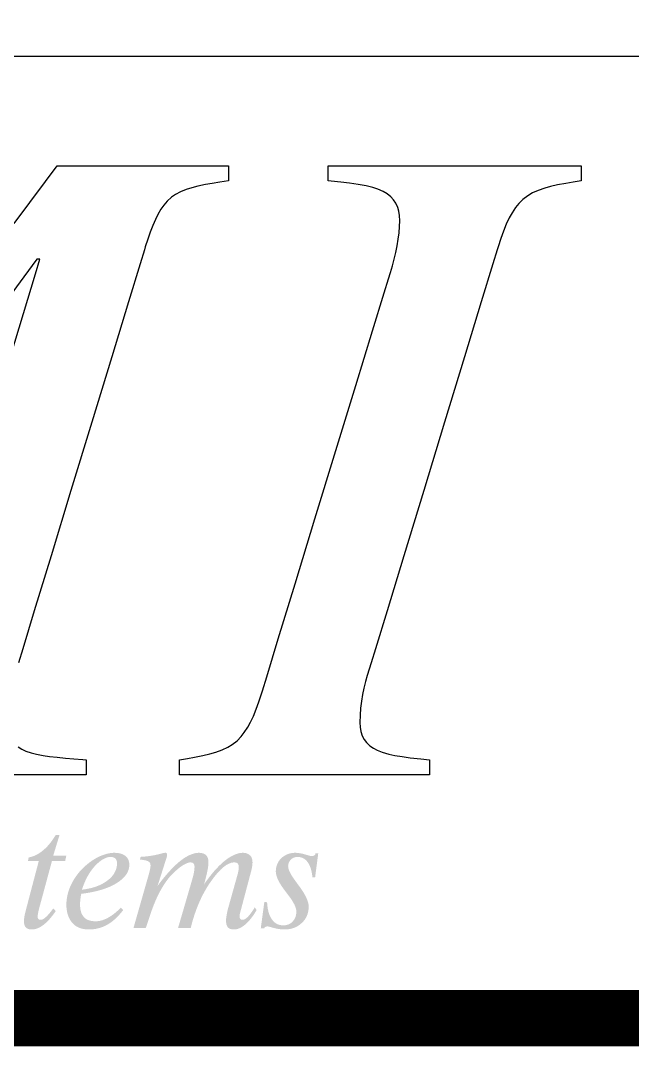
# Model space of a CAD drawing. Header units: millimetres. Extents: x 1486 to 1864, y -263 to 5.
# Drawn here: x 1685.57 to 1699.12, y -263.12 to -240.41 of the extents above; entities that cross this region are included whole.
import ezdxf

# ---------------------------------------------------------------- set-up
doc = ezdxf.new("R2010")
doc.units = ezdxf.units.MM
doc.header["$LTSCALE"] = 10
doc.layers.get('0').update_dxf_attribs({"linetype": 'CONTINUOUS'})

# ---------------------------------------------------------------- blocks, each defined once
blk = doc.blocks.new('PMI')
h = blk.add_hatch(color=4)
edge = h.paths.add_edge_path()
edge.add_spline(control_points=[(105.06, -38), (104.832, -38), (104.603, -38), (104.374, -38)], knot_values=[0, 0, 0, 0, 1, 1, 1, 1], degree=3, periodic=0)
edge.add_spline(control_points=[(104.374, -38), (104.484, -37.641), (104.593, -37.281), (104.703, -36.922)], knot_values=[0, 0, 0, 0, 1, 1, 1, 1], degree=3, periodic=0)
edge.add_spline(control_points=[(104.703, -36.922), (104.636, -36.922), (104.57, -36.922), (104.504, -36.922)], knot_values=[0, 0, 0, 0, 1, 1, 1, 1], degree=3, periodic=0)
edge.add_spline(control_points=[(104.504, -36.922), (104.289, -37.282), (104.061, -37.554), (103.823, -37.743)], knot_values=[0, 0, 0, 0, 1, 1, 1, 1], degree=3, periodic=0)
edge.add_spline(control_points=[(103.823, -37.743), (103.588, -37.941), (103.343, -38.057), (103.083, -38.103)], knot_values=[0, 0, 0, 0, 1, 1, 1, 1], degree=3, periodic=0)
edge.add_spline(control_points=[(103.083, -38.103), (103.071, -38.164), (103.058, -38.226), (103.046, -38.287)], knot_values=[0, 0, 0, 0, 1, 1, 1, 1], degree=3, periodic=0)
edge.add_spline(control_points=[(103.046, -38.287), (103.236, -38.287), (103.425, -38.287), (103.615, -38.287)], knot_values=[0, 0, 0, 0, 1, 1, 1, 1], degree=3, periodic=0)
edge.add_spline(control_points=[(103.615, -38.287), (103.377, -39.193), (103.135, -40.098), (102.879, -41.09), (102.862, -41.166), (102.853, -41.24)], knot_values=[0, 0, 0, 0, 0.91361, 0.91361, 1, 1, 1, 1], degree=3, periodic=0)
edge.add_spline(control_points=[(102.853, -41.24), (102.845, -41.316), (102.835, -41.382), (102.835, -41.593), (102.87, -41.701), (102.933, -41.772)], knot_values=[0, 0, 0, 0, 0.27907, 0.27907, 1, 1, 1, 1], degree=3, periodic=0)
edge.add_spline(control_points=[(102.933, -41.772), (103.002, -41.845), (103.1, -41.877), (103.441, -41.877), (103.646, -41.804), (103.852, -41.642)], knot_values=[0, 0, 0, 0, 0.395683, 0.395683, 1, 1, 1, 1], degree=3, periodic=0)
edge.add_spline(control_points=[(103.852, -41.642), (104.061, -41.485), (104.279, -41.242), (104.504, -40.916)], knot_values=[0, 0, 0, 0, 1, 1, 1, 1], degree=3, periodic=0)
edge.add_spline(control_points=[(104.504, -40.916), (104.461, -40.868), (104.418, -40.82), (104.374, -40.772)], knot_values=[0, 0, 0, 0, 1, 1, 1, 1], degree=3, periodic=0)
edge.add_spline(control_points=[(104.374, -40.772), (104.222, -40.983), (104.092, -41.135), (103.985, -41.23)], knot_values=[0, 0, 0, 0, 1, 1, 1, 1], degree=3, periodic=0)
edge.add_spline(control_points=[(103.985, -41.23), (103.877, -41.328), (103.781, -41.377), (103.705, -41.372)], knot_values=[0, 0, 0, 0, 1, 1, 1, 1], degree=3, periodic=0)
edge.add_spline(control_points=[(103.705, -41.372), (103.661, -41.377), (103.624, -41.365), (103.597, -41.328)], knot_values=[0, 0, 0, 0, 1, 1, 1, 1], degree=3, periodic=0)
edge.add_spline(control_points=[(103.597, -41.328), (103.571, -41.301), (103.553, -41.257), (103.553, -41.159), (103.561, -41.105), (103.575, -41.032)], knot_values=[0, 0, 0, 0, 0.65, 0.65, 1, 1, 1, 1], degree=3, periodic=0)
edge.add_spline(control_points=[(103.575, -41.032), (103.588, -40.961), (103.607, -40.88), (103.629, -40.787)], knot_values=[0, 0, 0, 0, 1, 1, 1, 1], degree=3, periodic=0)
edge.add_spline(control_points=[(103.629, -40.787), (103.855, -39.953), (104.08, -39.12), (104.306, -38.287)], knot_values=[0, 0, 0, 0, 1, 1, 1, 1], degree=3, periodic=0)
edge.add_spline(control_points=[(104.306, -38.287), (104.536, -38.287), (104.766, -38.287), (104.997, -38.287)], knot_values=[0, 0, 0, 0, 1, 1, 1, 1], degree=3, periodic=0)
edge.add_spline(control_points=[(104.997, -38.287), (105.018, -38.191), (105.039, -38.096), (105.06, -38)], knot_values=[0, 0, 0, 0, 1, 1, 1, 1], degree=3, periodic=0)
h = blk.add_hatch(color=4)
edge = h.paths.add_edge_path()
edge.add_spline(control_points=[(105.842, -40.01), (106.626, -39.914), (107.24, -39.729), (108.138, -39.179), (108.364, -38.856), (108.364, -38.287), (108.295, -38.133), (108.16, -38.022)], knot_values=[0, 0, 0, 0, 0.396417, 0.396417, 0.791868, 0.791868, 1, 1, 1, 1], degree=3, periodic=0)
edge.add_spline(control_points=[(108.16, -38.022), (108.026, -37.914), (107.83, -37.861), (107.572, -37.856)], knot_values=[0, 0, 0, 0, 1, 1, 1, 1], degree=3, periodic=0)
edge.add_spline(control_points=[(107.572, -37.856), (107.3, -37.861), (107.014, -37.941), (106.707, -38.093)], knot_values=[0, 0, 0, 0, 1, 1, 1, 1], degree=3, periodic=0)
edge.add_spline(control_points=[(106.707, -38.093), (106.403, -38.25), (106.119, -38.466), (105.854, -38.735)], knot_values=[0, 0, 0, 0, 1, 1, 1, 1], degree=3, periodic=0)
edge.add_spline(control_points=[(105.854, -38.735), (105.604, -39.01), (105.406, -39.304), (105.266, -39.62)], knot_values=[0, 0, 0, 0, 1, 1, 1, 1], degree=3, periodic=0)
edge.add_spline(control_points=[(105.266, -39.62), (105.132, -39.941), (105.065, -40.257), (105.06, -40.566)], knot_values=[0, 0, 0, 0, 1, 1, 1, 1], degree=3, periodic=0)
edge.add_spline(control_points=[(105.06, -40.566), (105.065, -40.983), (105.168, -41.306), (105.374, -41.534)], knot_values=[0, 0, 0, 0, 1, 1, 1, 1], degree=3, periodic=0)
edge.add_spline(control_points=[(105.374, -41.534), (105.58, -41.769), (105.869, -41.877), (106.582, -41.877), (106.905, -41.797), (107.489, -41.473), (107.771, -41.213), (108.04, -40.862)], knot_values=[0, 0, 0, 0, 0.341416, 0.341416, 0.671297, 0.671297, 1, 1, 1, 1], degree=3, periodic=0)
edge.add_spline(control_points=[(108.04, -40.862), (107.999, -40.818), (107.959, -40.773), (107.918, -40.728)], knot_values=[0, 0, 0, 0, 1, 1, 1, 1], degree=3, periodic=0)
edge.add_spline(control_points=[(107.918, -40.728), (107.695, -40.965), (107.464, -41.144), (107.237, -41.267)], knot_values=[0, 0, 0, 0, 1, 1, 1, 1], degree=3, periodic=0)
edge.add_spline(control_points=[(107.237, -41.267), (107.014, -41.392), (106.793, -41.451), (106.587, -41.446)], knot_values=[0, 0, 0, 0, 1, 1, 1, 1], degree=3, periodic=0)
edge.add_spline(control_points=[(106.587, -41.446), (106.318, -41.451), (106.114, -41.377), (105.979, -41.225)], knot_values=[0, 0, 0, 0, 1, 1, 1, 1], degree=3, periodic=0)
edge.add_spline(control_points=[(105.979, -41.225), (105.845, -41.081), (105.778, -40.858), (105.778, -40.497), (105.783, -40.421), (105.793, -40.323)], knot_values=[0, 0, 0, 0, 0.836735, 0.836735, 1, 1, 1, 1], degree=3, periodic=0)
edge.add_spline(control_points=[(105.793, -40.323), (105.801, -40.233), (105.818, -40.125), (105.842, -40.01)], knot_values=[0, 0, 0, 0, 1, 1, 1, 1], degree=3, periodic=0)
edge = h.paths.add_edge_path(flags=16)
edge.add_spline(control_points=[(107.631, -38.16), (107.69, -38.223), (107.717, -38.304), (107.717, -38.757), (107.55, -39.059), (107.219, -39.309)], knot_values=[0, 0, 0, 0, 0.216216, 0.216216, 1, 1, 1, 1], degree=3, periodic=0)
edge.add_spline(control_points=[(107.219, -39.309), (106.886, -39.566), (106.443, -39.725), (105.876, -39.794)], knot_values=[0, 0, 0, 0, 1, 1, 1, 1], degree=3, periodic=0)
edge.add_spline(control_points=[(105.876, -39.794), (106.033, -39.297), (106.259, -38.882), (106.55, -38.559)], knot_values=[0, 0, 0, 0, 1, 1, 1, 1], degree=3, periodic=0)
edge.add_spline(control_points=[(106.55, -38.559), (106.847, -38.238), (107.129, -38.076), (107.398, -38.071)], knot_values=[0, 0, 0, 0, 1, 1, 1, 1], degree=3, periodic=0)
edge.add_spline(control_points=[(107.398, -38.071), (107.496, -38.076), (107.577, -38.106), (107.631, -38.16)], knot_values=[0, 0, 0, 0, 1, 1, 1, 1], degree=3, periodic=0)
h = blk.add_hatch(color=4)
edge = h.paths.add_edge_path()
edge.add_spline(control_points=[(111.581, -41.804), (111.814, -40.853), (112.162, -40.04), (113.106, -38.699), (113.515, -38.363), (113.86, -38.358)], knot_values=[0, 0, 0, 0, 0.501224, 0.501224, 1, 1, 1, 1], degree=3, periodic=0)
edge.add_spline(control_points=[(113.86, -38.358), (113.946, -38.363), (114.007, -38.385), (114.049, -38.424)], knot_values=[0, 0, 0, 0, 1, 1, 1, 1], degree=3, periodic=0)
edge.add_spline(control_points=[(114.049, -38.424), (114.088, -38.471), (114.105, -38.532), (114.105, -38.659), (114.103, -38.721), (114.083, -38.797)], knot_values=[0, 0, 0, 0, 0.634615, 0.634615, 1, 1, 1, 1], degree=3, periodic=0)
edge.add_spline(control_points=[(114.083, -38.797), (114.071, -38.878), (114.049, -38.973), (114.017, -39.076)], knot_values=[0, 0, 0, 0, 1, 1, 1, 1], degree=3, periodic=0)
edge.add_spline(control_points=[(114.017, -39.076), (113.854, -39.659), (113.69, -40.243), (113.527, -40.826)], knot_values=[0, 0, 0, 0, 1, 1, 1, 1], degree=3, periodic=0)
edge.add_spline(control_points=[(113.527, -40.826), (113.5, -40.943), (113.478, -41.051), (113.461, -41.154)], knot_values=[0, 0, 0, 0, 1, 1, 1, 1], degree=3, periodic=0)
edge.add_spline(control_points=[(113.461, -41.154), (113.441, -41.262), (113.434, -41.343), (113.434, -41.571), (113.468, -41.691), (113.532, -41.764)], knot_values=[0, 0, 0, 0, 0.268817, 0.268817, 1, 1, 1, 1], degree=3, periodic=0)
edge.add_spline(control_points=[(113.532, -41.764), (113.596, -41.84), (113.699, -41.877), (114.034, -41.877), (114.238, -41.796), (114.444, -41.615)], knot_values=[0, 0, 0, 0, 0.416058, 0.416058, 1, 1, 1, 1], degree=3, periodic=0)
edge.add_spline(control_points=[(114.444, -41.615), (114.649, -41.441), (114.85, -41.188), (115.039, -40.858)], knot_values=[0, 0, 0, 0, 1, 1, 1, 1], degree=3, periodic=0)
edge.add_spline(control_points=[(115.039, -40.858), (115.006, -40.811), (114.974, -40.764), (114.941, -40.718)], knot_values=[0, 0, 0, 0, 1, 1, 1, 1], degree=3, periodic=0)
edge.add_spline(control_points=[(114.941, -40.718), (114.789, -40.965), (114.664, -41.135), (114.564, -41.23)], knot_values=[0, 0, 0, 0, 1, 1, 1, 1], degree=3, periodic=0)
edge.add_spline(control_points=[(114.564, -41.23), (114.466, -41.328), (114.375, -41.377), (114.292, -41.372)], knot_values=[0, 0, 0, 0, 1, 1, 1, 1], degree=3, periodic=0)
edge.add_spline(control_points=[(114.292, -41.372), (114.245, -41.377), (114.213, -41.365), (114.186, -41.328)], knot_values=[0, 0, 0, 0, 1, 1, 1, 1], degree=3, periodic=0)
edge.add_spline(control_points=[(114.186, -41.328), (114.159, -41.296), (114.147, -41.247), (114.147, -41.166), (114.152, -41.144), (114.152, -41.112)], knot_values=[0, 0, 0, 0, 0.757576, 0.757576, 1, 1, 1, 1], degree=3, periodic=0)
edge.add_spline(control_points=[(114.152, -41.112), (114.157, -41.085), (114.159, -41.054), (114.169, -41.019)], knot_values=[0, 0, 0, 0, 1, 1, 1, 1], degree=3, periodic=0)
edge.add_spline(control_points=[(114.169, -41.019), (114.346, -40.354), (114.522, -39.688), (114.698, -39.022)], knot_values=[0, 0, 0, 0, 1, 1, 1, 1], degree=3, periodic=0)
edge.add_spline(control_points=[(114.698, -39.022), (114.747, -38.856), (114.779, -38.721), (114.796, -38.623)], knot_values=[0, 0, 0, 0, 1, 1, 1, 1], degree=3, periodic=0)
edge.add_spline(control_points=[(114.796, -38.623), (114.816, -38.53), (114.823, -38.439), (114.823, -38.206), (114.784, -38.079), (114.605, -37.905), (114.483, -37.861), (114.321, -37.856)], knot_values=[0, 0, 0, 0, 0.21249, 0.21249, 0.611713, 0.611713, 1, 1, 1, 1], degree=3, periodic=0)
edge.add_spline(control_points=[(114.321, -37.856), (114.029, -37.861), (113.706, -38.003), (113.358, -38.282)], knot_values=[0, 0, 0, 0, 1, 1, 1, 1], degree=3, periodic=0)
edge.add_spline(control_points=[(113.358, -38.282), (113.008, -38.569), (112.647, -38.978), (112.285, -39.507)], knot_values=[0, 0, 0, 0, 1, 1, 1, 1], degree=3, periodic=0)
edge.add_spline(control_points=[(112.285, -39.507), (112.375, -39.174), (112.436, -38.924), (112.5, -38.586), (112.513, -38.451), (112.513, -38.187), (112.473, -38.066), (112.307, -37.9), (112.182, -37.861), (112.01, -37.856)], knot_values=[0, 0, 0, 0, 0.207117, 0.207117, 0.408516, 0.408516, 0.712956, 0.712956, 1, 1, 1, 1], degree=3, periodic=0)
edge.add_spline(control_points=[(112.01, -37.856), (111.716, -37.861), (111.383, -38.008), (111.015, -38.299)], knot_values=[0, 0, 0, 0, 1, 1, 1, 1], degree=3, periodic=0)
edge.add_spline(control_points=[(111.015, -38.299), (110.653, -38.596), (110.26, -39.027), (109.844, -39.593)], knot_values=[0, 0, 0, 0, 1, 1, 1, 1], degree=3, periodic=0)
edge.add_spline(control_points=[(109.844, -39.593), (110.002, -39.096), (110.161, -38.6), (110.319, -38.103)], knot_values=[0, 0, 0, 0, 1, 1, 1, 1], degree=3, periodic=0)
edge.add_spline(control_points=[(110.319, -38.103), (110.329, -38.079), (110.334, -38.052), (110.336, -38.027)], knot_values=[0, 0, 0, 0, 1, 1, 1, 1], degree=3, periodic=0)
edge.add_spline(control_points=[(110.336, -38.027), (110.341, -38), (110.341, -37.976), (110.341, -37.922), (110.336, -37.895), (110.307, -37.865), (110.283, -37.856), (110.253, -37.851)], knot_values=[0, 0, 0, 0, 0.287671, 0.287671, 0.703196, 0.703196, 1, 1, 1, 1], degree=3, periodic=0)
edge.add_spline(control_points=[(110.253, -37.851), (110.243, -37.856), (110.202, -37.865), (110.131, -37.873)], knot_values=[0, 0, 0, 0, 1, 1, 1, 1], degree=3, periodic=0)
edge.add_spline(control_points=[(110.131, -37.873), (109.748, -37.986), (109.359, -38.052), (108.954, -38.071)], knot_values=[0, 0, 0, 0, 1, 1, 1, 1], degree=3, periodic=0)
edge.add_spline(control_points=[(108.954, -38.071), (108.943, -38.119), (108.931, -38.166), (108.92, -38.213)], knot_values=[0, 0, 0, 0, 1, 1, 1, 1], degree=3, periodic=0)
edge.add_spline(control_points=[(108.92, -38.213), (109.131, -38.233), (109.273, -38.26), (109.435, -38.348), (109.476, -38.422), (109.476, -38.574), (109.467, -38.645), (109.449, -38.731)], knot_values=[0, 0, 0, 0, 0.38, 0.38, 0.76, 0.76, 1, 1, 1, 1], degree=3, periodic=0)
edge.add_spline(control_points=[(109.449, -38.731), (109.43, -38.821), (109.392, -38.964), (109.084, -40.039), (108.832, -40.921), (108.579, -41.804)], knot_values=[0, 0, 0, 0, 0.17966, 0.17966, 1, 1, 1, 1], degree=3, periodic=0)
edge.add_spline(control_points=[(108.579, -41.804), (108.794, -41.804), (109.009, -41.804), (109.224, -41.804)], knot_values=[0, 0, 0, 0, 1, 1, 1, 1], degree=3, periodic=0)
edge.add_spline(control_points=[(109.224, -41.804), (109.257, -41.706), (109.291, -41.609), (109.324, -41.512)], knot_values=[0, 0, 0, 0, 1, 1, 1, 1], degree=3, periodic=0)
edge.add_spline(control_points=[(109.324, -41.512), (109.342, -41.468), (109.368, -41.392), (109.4, -41.284)], knot_values=[0, 0, 0, 0, 1, 1, 1, 1], degree=3, periodic=0)
edge.add_spline(control_points=[(109.4, -41.284), (109.697, -40.341), (110.055, -39.62), (110.486, -39.115)], knot_values=[0, 0, 0, 0, 1, 1, 1, 1], degree=3, periodic=0)
edge.add_spline(control_points=[(110.486, -39.115), (110.692, -38.892), (110.89, -38.708), (111.086, -38.569)], knot_values=[0, 0, 0, 0, 1, 1, 1, 1], degree=3, periodic=0)
edge.add_spline(control_points=[(111.086, -38.569), (111.285, -38.434), (111.442, -38.363), (111.554, -38.358)], knot_values=[0, 0, 0, 0, 1, 1, 1, 1], degree=3, periodic=0)
edge.add_spline(control_points=[(111.554, -38.358), (111.635, -38.363), (111.692, -38.38), (111.728, -38.417)], knot_values=[0, 0, 0, 0, 1, 1, 1, 1], degree=3, periodic=0)
edge.add_spline(control_points=[(111.728, -38.417), (111.765, -38.451), (111.782, -38.51), (111.782, -38.667), (111.772, -38.762), (111.738, -38.973), (111.706, -39.108), (111.657, -39.27)], knot_values=[0, 0, 0, 0, 0.301277, 0.301277, 0.642723, 0.642723, 1, 1, 1, 1], degree=3, periodic=0)
edge.add_spline(control_points=[(111.657, -39.27), (111.411, -40.114), (111.164, -40.959), (110.917, -41.804)], knot_values=[0, 0, 0, 0, 1, 1, 1, 1], degree=3, periodic=0)
edge.add_spline(control_points=[(110.917, -41.804), (111.139, -41.804), (111.36, -41.804), (111.581, -41.804)], knot_values=[0, 0, 0, 0, 1, 1, 1, 1], degree=3, periodic=0)
h = blk.add_hatch(color=4)
edge = h.paths.add_edge_path()
edge.add_spline(control_points=[(117.078, -39.341), (116.821, -39), (116.691, -38.74), (116.691, -38.424), (116.74, -38.314), (116.835, -38.213)], knot_values=[0, 0, 0, 0, 0.596899, 0.596899, 1, 1, 1, 1], degree=3, periodic=0)
edge.add_spline(control_points=[(116.835, -38.213), (116.928, -38.125), (117.041, -38.076), (117.171, -38.071)], knot_values=[0, 0, 0, 0, 1, 1, 1, 1], degree=3, periodic=0)
edge.add_spline(control_points=[(117.171, -38.071), (117.399, -38.076), (117.58, -38.164), (117.71, -38.341)], knot_values=[0, 0, 0, 0, 1, 1, 1, 1], degree=3, periodic=0)
edge.add_spline(control_points=[(117.71, -38.341), (117.845, -38.52), (117.931, -38.789), (117.965, -39.147)], knot_values=[0, 0, 0, 0, 1, 1, 1, 1], degree=3, periodic=0)
edge.add_spline(control_points=[(117.965, -39.147), (118.012, -39.147), (118.058, -39.147), (118.105, -39.147)], knot_values=[0, 0, 0, 0, 1, 1, 1, 1], degree=3, periodic=0)
edge.add_spline(control_points=[(118.105, -39.147), (118.16, -38.727), (118.216, -38.307), (118.271, -37.888)], knot_values=[0, 0, 0, 0, 1, 1, 1, 1], degree=3, periodic=0)
edge.add_spline(control_points=[(118.271, -37.888), (118.223, -37.888), (118.175, -37.888), (118.127, -37.888)], knot_values=[0, 0, 0, 0, 1, 1, 1, 1], degree=3, periodic=0)
edge.add_spline(control_points=[(118.127, -37.888), (118.127, -37.932), (118.105, -37.964), (118.068, -37.99)], knot_values=[0, 0, 0, 0, 1, 1, 1, 1], degree=3, periodic=0)
edge.add_spline(control_points=[(118.068, -37.99), (118.034, -38.022), (117.987, -38.035), (117.938, -38.03)], knot_values=[0, 0, 0, 0, 1, 1, 1, 1], degree=3, periodic=0)
edge.add_spline(control_points=[(117.938, -38.03), (117.899, -38.035), (117.781, -38.008), (117.593, -37.946)], knot_values=[0, 0, 0, 0, 1, 1, 1, 1], degree=3, periodic=0)
edge.add_spline(control_points=[(117.593, -37.946), (117.404, -37.892), (117.23, -37.861), (117.068, -37.856)], knot_values=[0, 0, 0, 0, 1, 1, 1, 1], degree=3, periodic=0)
edge.add_spline(control_points=[(117.068, -37.856), (116.776, -37.861), (116.534, -37.954), (116.335, -38.137)], knot_values=[0, 0, 0, 0, 1, 1, 1, 1], degree=3, periodic=0)
edge.add_spline(control_points=[(116.335, -38.137), (116.144, -38.326), (116.044, -38.557), (116.044, -39.103), (116.225, -39.466), (116.576, -39.914)], knot_values=[0, 0, 0, 0, 0.506726, 0.506726, 1, 1, 1, 1], degree=3, periodic=0)
edge.add_spline(control_points=[(116.576, -39.914), (116.62, -39.968), (116.647, -40.01), (116.664, -40.032)], knot_values=[0, 0, 0, 0, 1, 1, 1, 1], degree=3, periodic=0)
edge.add_spline(control_points=[(116.664, -40.032), (116.681, -40.059), (116.708, -40.091), (116.735, -40.125)], knot_values=[0, 0, 0, 0, 1, 1, 1, 1], degree=3, periodic=0)
edge.add_spline(control_points=[(116.735, -40.125), (116.997, -40.475), (117.122, -40.74), (117.122, -41.154), (117.058, -41.328), (116.928, -41.463)], knot_values=[0, 0, 0, 0, 0.455621, 0.455621, 1, 1, 1, 1], degree=3, periodic=0)
edge.add_spline(control_points=[(116.928, -41.463), (116.803, -41.598), (116.637, -41.664), (116.436, -41.661)], knot_values=[0, 0, 0, 0, 1, 1, 1, 1], degree=3, periodic=0)
edge.add_spline(control_points=[(116.436, -41.661), (116.183, -41.664), (115.987, -41.561), (115.838, -41.345)], knot_values=[0, 0, 0, 0, 1, 1, 1, 1], degree=3, periodic=0)
edge.add_spline(control_points=[(115.838, -41.345), (115.691, -41.139), (115.605, -40.84), (115.588, -40.448)], knot_values=[0, 0, 0, 0, 1, 1, 1, 1], degree=3, periodic=0)
edge.add_spline(control_points=[(115.588, -40.448), (115.54, -40.446), (115.492, -40.443), (115.443, -40.441)], knot_values=[0, 0, 0, 0, 1, 1, 1, 1], degree=3, periodic=0)
edge.add_spline(control_points=[(115.443, -40.441), (115.38, -40.903), (115.318, -41.364), (115.255, -41.826)], knot_values=[0, 0, 0, 0, 1, 1, 1, 1], degree=3, periodic=0)
edge.add_spline(control_points=[(115.255, -41.826), (115.312, -41.826), (115.369, -41.826), (115.426, -41.826)], knot_values=[0, 0, 0, 0, 1, 1, 1, 1], degree=3, periodic=0)
edge.add_spline(control_points=[(115.426, -41.826), (115.443, -41.791), (115.465, -41.764), (115.492, -41.745)], knot_values=[0, 0, 0, 0, 1, 1, 1, 1], degree=3, periodic=0)
edge.add_spline(control_points=[(115.492, -41.745), (115.524, -41.728), (115.561, -41.718), (115.61, -41.715)], knot_values=[0, 0, 0, 0, 1, 1, 1, 1], degree=3, periodic=0)
edge.add_spline(control_points=[(115.61, -41.715), (115.637, -41.718), (115.75, -41.745), (115.941, -41.799)], knot_values=[0, 0, 0, 0, 1, 1, 1, 1], degree=3, periodic=0)
edge.add_spline(control_points=[(115.941, -41.799), (116.139, -41.853), (116.328, -41.877), (116.867, -41.877), (117.166, -41.769), (117.409, -41.534)], knot_values=[0, 0, 0, 0, 0.331818, 0.331818, 1, 1, 1, 1], degree=3, periodic=0)
edge.add_spline(control_points=[(117.409, -41.534), (117.651, -41.311), (117.769, -41.024), (117.769, -40.414), (117.607, -40.059), (117.284, -39.623)], knot_values=[0, 0, 0, 0, 0.562249, 0.562249, 1, 1, 1, 1], degree=3, periodic=0)
edge.add_spline(control_points=[(117.284, -39.623), (117.22, -39.542), (117.176, -39.48), (117.144, -39.431)], knot_values=[0, 0, 0, 0, 1, 1, 1, 1], degree=3, periodic=0)
edge.add_spline(control_points=[(117.144, -39.431), (117.127, -39.412), (117.105, -39.385), (117.078, -39.341)], knot_values=[0, 0, 0, 0, 1, 1, 1, 1], degree=3, periodic=0)
for points in [[(113.567, -2.628, 0), (113.106, -2.7, 0), (112.708, -2.764, 0), (112.361, -2.826, 0), (111.964, -2.908, 0), (111.632, -2.992, 0), (111.352, -3.08, 0), (111.04, -3.208, 0), (110.787, -3.345, 0), (110.579, -3.491, 0), (110.35, -3.697, 0), (110.168, -3.908, 0), (110.02, -4.117, 0), (109.858, -4.394, 0), (109.73, -4.651, 0), (109.593, -4.966, 0), (109.456, -5.325, 0), (109.332, -5.688, 0), (109.202, -6.099, 0), (109.158, -6.245, 0), (108.931, -6.988, 0), (108.324, -8.978, 0), (107.444, -11.86, 0), (106.4, -15.276, 0), (105.303, -18.87, 0), (104.259, -22.287, 0), (103.379, -25.168, 0), (102.772, -27.159, 0), (102.545, -27.901, 0)], [(102.532, -32.306, 0), (102.729, -32.428, 0), (102.935, -32.522, 0), (103.217, -32.618, 0), (103.494, -32.688, 0), (103.852, -32.756, 0), (104.18, -32.805, 0), (104.573, -32.852, 0), (105.011, -32.895, 0), (105.444, -32.933, 0), (105.925, -32.973, 0), (106.093, -32.986, 0), (106.093, -33.013, 0), (106.093, -33.085, 0), (106.093, -33.189, 0), (106.093, -33.312, 0), (106.093, -33.441, 0), (106.093, -33.565, 0), (106.093, -33.669, 0), (106.093, -33.74, 0), (106.093, -33.767, 0), (105.589, -33.767, 0), (104.24, -33.767, 0), (102.287, -33.767, 0)], [(101.903, -12.59, 0), (102.811, -9.585, 0), (103.439, -7.509, 0), (103.673, -6.734, 0), (103.668, -6.734, 0), (103.653, -6.734, 0), (103.631, -6.734, 0), (103.606, -6.734, 0), (103.579, -6.734, 0), (103.553, -6.734, 0), (103.532, -6.734, 0), (103.517, -6.734, 0), (103.511, -6.734, 0), (102.825, -7.661, 0), (100.987, -10.146, 0)], [(102.327, -4.863, 0), (103.973, -2.666, 0), (104.587, -1.846, 0), (104.895, -1.846, 0), (105.72, -1.846, 0), (106.915, -1.846, 0), (108.332, -1.846, 0), (109.822, -1.846, 0), (111.239, -1.846, 0), (112.434, -1.846, 0), (113.259, -1.846, 0), (113.567, -1.846, 0), (113.567, -1.873, 0), (113.567, -1.945, 0), (113.567, -2.049, 0), (113.567, -2.172, 0), (113.567, -2.302, 0), (113.567, -2.425, 0), (113.567, -2.529, 0), (113.567, -2.601, 0), (113.567, -2.628, 0)], [(110.986, -32.986, 0), (111.414, -32.914, 0), (111.788, -32.848, 0), (112.22, -32.763, 0), (112.583, -32.678, 0), (112.892, -32.59, 0), (113.238, -32.465, 0), (113.522, -32.329, 0), (113.756, -32.185, 0), (114.014, -31.98, 0), (114.221, -31.769, 0), (114.389, -31.558, 0), (114.572, -31.278, 0), (114.716, -31.016, 0), (114.868, -30.693, 0), (115.019, -30.323, 0), (115.155, -29.947, 0), (115.294, -29.519, 0), (115.341, -29.367, 0), (115.567, -28.626, 0), (116.175, -26.64, 0), (117.056, -23.766, 0), (118.099, -20.357, 0), (119.197, -16.771, 0), (120.241, -13.363, 0), (121.121, -10.488, 0), (121.729, -8.503, 0), (121.956, -7.762, 0), (122.061, -7.429, 0), (122.161, -7.086, 0), (122.252, -6.736, 0), (122.335, -6.384, 0), (122.407, -6.034, 0), (122.465, -5.689, 0), (122.509, -5.355, 0), (122.537, -5.034, 0), (122.547, -4.73, 0), (122.533, -4.456, 0), (122.495, -4.222, 0), (122.438, -4.023, 0), (122.337, -3.801, 0), (122.216, -3.621, 0), (122.08, -3.474, 0), (121.883, -3.318, 0), (121.677, -3.197, 0), (121.397, -3.075, 0), (121.126, -2.986, 0), (120.781, -2.901, 0), (120.366, -2.822, 0), (119.904, -2.755, 0), (119.451, -2.7, 0), (118.955, -2.646, 0), (118.783, -2.628, 0), (118.783, -2.601, 0), (118.783, -2.529, 0), (118.783, -2.425, 0), (118.783, -2.302, 0), (118.783, -2.172, 0), (118.783, -2.049, 0), (118.783, -1.945, 0), (118.783, -1.873, 0), (118.783, -1.846, 0), (119.239, -1.846, 0), (120.459, -1.846, 0), (122.226, -1.846, 0), (124.322, -1.846, 0), (126.526, -1.846, 0), (128.621, -1.846, 0), (130.388, -1.846, 0), (131.609, -1.846, 0), (132.065, -1.846, 0), (132.065, -1.873, 0), (132.065, -1.945, 0), (132.065, -2.049, 0), (132.065, -2.172, 0), (132.065, -2.302, 0), (132.065, -2.425, 0), (132.065, -2.529, 0), (132.065, -2.601, 0), (132.065, -2.628, 0), (131.636, -2.7, 0), (131.261, -2.764, 0), (130.826, -2.847, 0), (130.459, -2.929, 0), (130.147, -3.014, 0), (129.796, -3.136, 0), (129.507, -3.268, 0), (129.269, -3.41, 0), (129.005, -3.613, 0), (128.793, -3.822, 0), (128.622, -4.033, 0), (128.434, -4.314, 0), (128.287, -4.577, 0), (128.132, -4.903, 0), (127.979, -5.276, 0), (127.842, -5.657, 0), (127.702, -6.091, 0), (127.655, -6.245, 0), (127.428, -6.988, 0), (126.821, -8.978, 0), (125.94, -11.86, 0), (124.897, -15.276, 0), (123.799, -18.87, 0), (122.756, -22.287, 0), (121.876, -25.168, 0), (121.268, -27.159, 0), (121.041, -27.901, 0), (120.936, -28.227, 0), (120.837, -28.555, 0), (120.745, -28.886, 0), (120.662, -29.222, 0), (120.591, -29.564, 0), (120.532, -29.914, 0), (120.488, -30.274, 0), (120.46, -30.645, 0), (120.451, -31.029, 0), (120.464, -31.28, 0), (120.499, -31.494, 0), (120.574, -31.733, 0), (120.674, -31.927, 0), (120.793, -32.084, 0), (120.972, -32.252, 0), (121.164, -32.381, 0), (121.362, -32.481, 0), (121.628, -32.584, 0), (121.976, -32.683, 0), (122.294, -32.751, 0), (122.673, -32.815, 0), (123.092, -32.872, 0), (123.644, -32.937, 0), (124.106, -32.986, 0), (124.106, -33.013, 0), (124.106, -33.085, 0), (124.106, -33.189, 0), (124.106, -33.312, 0), (124.106, -33.441, 0), (124.106, -33.565, 0), (124.106, -33.669, 0), (124.106, -33.74, 0), (124.106, -33.767, 0), (123.656, -33.767, 0), (122.45, -33.767, 0), (120.705, -33.767, 0), (118.635, -33.767, 0), (116.457, -33.767, 0), (114.387, -33.767, 0), (112.642, -33.767, 0), (111.436, -33.767, 0), (110.986, -33.767, 0), (110.986, -33.74, 0), (110.986, -33.669, 0), (110.986, -33.565, 0), (110.986, -33.441, 0), (110.986, -33.312, 0), (110.986, -33.189, 0), (110.986, -33.085, 0), (110.986, -33.013, 0), (110.986, -32.986, 0)]]:
    blk.add_polyline3d(points)
blk = doc.blocks.new('lib27')
at = {"xscale": 0.4493717774548713, "yscale": 0.4493717774537913, "zscale": 0.4493717774548713}
blk.add_blockref('PMI', (-32.94, 8.559), dxfattribs=at)

msp = doc.modelspace()

# ---------------------------------------------------------------- linework, layer by layer
at = {"color": 3}
msp.add_line((1629.5589, -241.2023), (1863.0909, -241.2023), dxfattribs=at)
at = {"const_width": 1.2502}
msp.add_lwpolyline([(1487.0577, -262.4961), (1863.0909, -262.4961), (1863.0909, 3.9008), (1487.0577, 3.9008)], close=True, dxfattribs=at)

# ---------------------------------------------------------------- block references
at = {"lineweight": 0, "xscale": 0.9395540280000144, "yscale": 0.9395540280000144, "zscale": 0.9395540280000144}
msp.add_blockref('lib27', (1673.1728, -250.892), dxfattribs=at)

doc.saveas('drawing.dxf')
